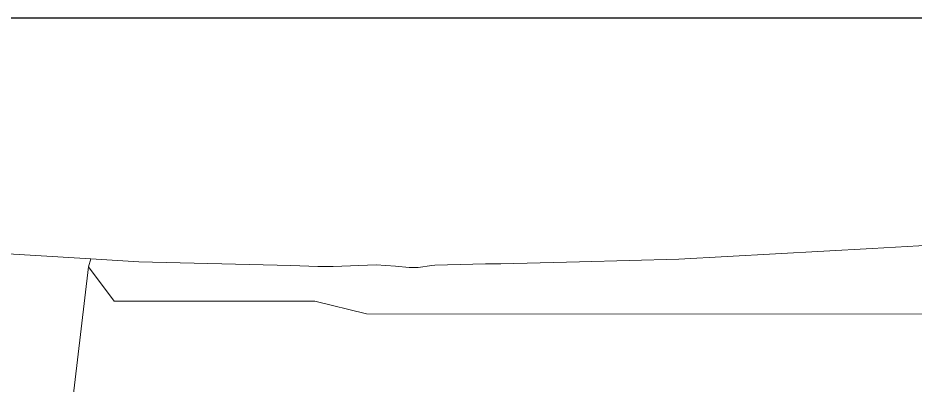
# Model space of a CAD drawing. Header units: millimetres. Extents: x 4836525 to 5356909, y -1773032 to -1295773.
# Drawn here: x 4961681 to 5170942, y -1414198 to -1328575 of the extents above; entities that cross this region are included whole.
import ezdxf

# ---------------------------------------------------------------- set-up
doc = ezdxf.new("R2010")
doc.units = ezdxf.units.MM
doc.header["$LTSCALE"] = 1000
doc.layers.get('DEFPOINTS').update_dxf_attribs({"color": 11})
doc.layers.add('PROPERTY', color=9, linetype='Continuous', lineweight=9)

msp = doc.modelspace()

# ---------------------------------------------------------------- linework, layer by layer
at = {"layer": 'DEFPOINTS'}
msp.add_lwpolyline([(4836525, -1328575), (5356019, -1328575), (5356019, -1714770), (4836525, -1714770)], close=True, dxfattribs=at)
at = {"layer": 'PROPERTY'}
for points in [[(4955406, -1383381), (4978672, -1384764), (4989853, -1385427), (5025301, -1386351), (5031637, -1386536), (5035196, -1386578), (5045239, -1386157), (5049777, -1386501), (5052973, -1386793), (5055072, -1386813), (5058224, -1386315), (5058934, -1386264), (5070727, -1385953), (5074294, -1385929), (5092633, -1385437), (5115822, -1384812), (5160938, -1382356), (5193597, -1380498)], [(5268407, -1397630), (5042971, -1397604), (5030966, -1394608), (4984145, -1394605), (4978121, -1386612), (4978672, -1384764), (4989853, -1385427), (5025301, -1386351), (5031637, -1386536), (5035196, -1386578), (5045239, -1386157), (5049777, -1386501), (5052973, -1386793), (5055072, -1386813), (5058224, -1386315), (5058934, -1386264), (5070727, -1385953), (5074294, -1385929), (5092633, -1385437), (5115822, -1384812), (5160938, -1382356), (5193597, -1380498)], [(4942656, -1714770), (4942654, -1686055), (4942655, -1553897), (4942655, -1508704), (4939702, -1496656), (4939703, -1431683), (4947392, -1388617), (4949005, -1382971), (4955406, -1383381), (4978672, -1384764), (4978121, -1386612), (4973201, -1428691), (4973207, -1473609), (4970205, -1485658), (4970206, -1510090), (4970207, -1597105), (4970201, -1697667), (4970201, -1714770)], [(4978121, -1386612), (4984145, -1394605), (5030966, -1394608), (5042971, -1397604), (5268407, -1397630), (5268406, -1467616), (5268402, -1510281), (5268405, -1544413), (5268402, -1597103), (5268393, -1697650), (5268391, -1714770)]]:
    msp.add_lwpolyline(points, dxfattribs=at)

doc.saveas('drawing.dxf')
